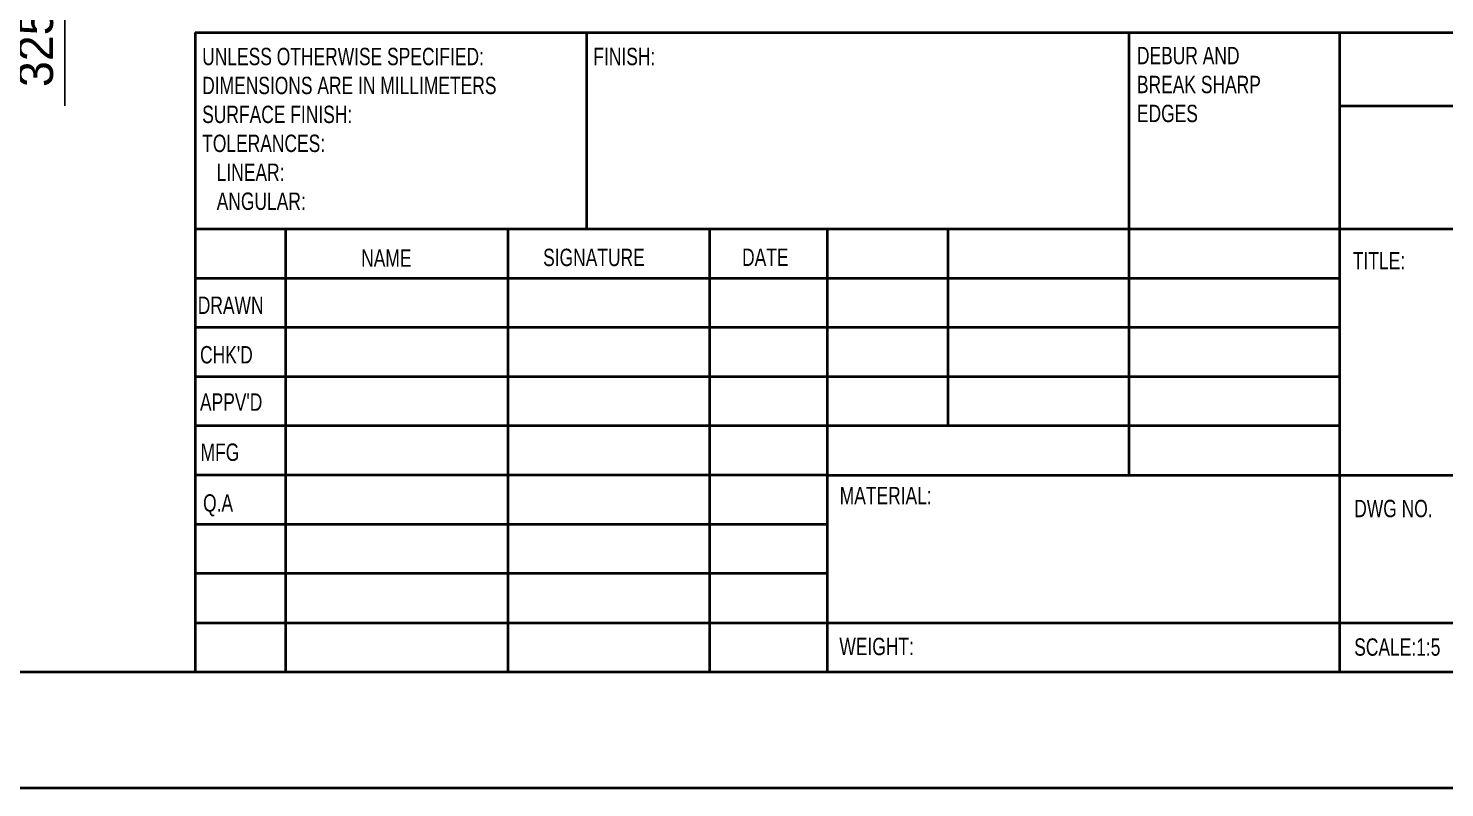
# Model space of a CAD drawing. Header units: millimetres. Extents: x -64 to 530, y -86 to 334.
# Drawn here: x 318.4 to 440.7, y -85.9 to -20.3 of the extents above; entities that cross this region are included whole.
import ezdxf

# ---------------------------------------------------------------- set-up
doc = ezdxf.new("R2010")
doc.units = ezdxf.units.MM
doc.header["$PDSIZE"] = -1
doc.styles.add('SLDTEXTSTYLE0', font='TXT', dxfattribs={"width": 0.75})
doc.dimstyles.new('ISO-25', dxfattribs={"dimtxt": 2.5, "dimasz": 2.5, "dimexe": 1.25, "dimexo": 0.625, "dimtad": 1, "dimtxsty": 'Standard', "dimcen": 2.5, "dimadec": 0, "dimazin": 0, "dimtfac": 1, "dimtmove": 0, "dimatfit": 3, "dimfxl": 0, "dimarcsym": 0})

# ---------------------------------------------------------------- blocks, each defined once
blk = doc.blocks.new('SW_NOTE_0')
at = {"color": 0, "linetype": 'Continuous', "lineweight": 0, "char_height": 1.5, "attachment_point": 1, "style": 'SLDTEXTSTYLE0'}
for s, insert in [('DEBUR AND ', (0, 1.93)), ('BREAK SHARP ', (0, -0.57)), ('EDGES', (0, -3.07))]:
    blk.add_mtext(s, dxfattribs=dict(at, insert=insert))
blk = doc.blocks.new('SW_NOTE_1')
at = {"color": 0, "linetype": 'Continuous', "lineweight": 0, "char_height": 1.5, "attachment_point": 1, "style": 'SLDTEXTSTYLE0'}
for s, insert in [('UNLESS OTHERWISE SPECIFIED:', (0, 1.93)), ('DIMENSIONS ARE IN MILLIMETERS', (0, -0.57)), ('SURFACE FINISH:', (0, -3.07)), ('TOLERANCES:', (0, -5.57)), ('   LINEAR:', (0, -8.07)), ('   ANGULAR:', (0, -10.57))]:
    blk.add_mtext(s, dxfattribs=dict(at, insert=insert))
blk = doc.blocks.new('*D109')
at = {"color": 0, "lineweight": -2}
for p, q in [((325.92, 34.77), (325.92, -3.01)), ((325.92, -3.01), (321.54, -7.01)), ((321.54, -7.01), (321.54, -27.01))]:
    blk.add_line(p, q, dxfattribs=at)
at = {"layer": 'Defpoints', "color": 0}
for p in [(325.92, 35.27), (0, 0), (321.54, -11.01)]:
    blk.add_point(p, dxfattribs=at)
at = {"color": 0, "insert": (319.29, -19.26), "char_height": 3, "attachment_point": 5, "rotation": 90}
blk.add_mtext('325,92', dxfattribs=at)

msp = doc.modelspace()

# ---------------------------------------------------------------- linework, layer by layer
at = {"color": 7, "linetype": 'Continuous', "lineweight": 40}
for p, q in [((332.797, -20.68), (519.997, -20.68)), ((332.797, -20.68), (332.797, -75.93)), ((366.597, -37.68), (366.597, -20.68)), ((413.397, -20.68), (413.397, -58.93)), ((431.597, -20.68), (431.597, -75.93)), ((519.997, -27.055), (431.597, -27.055)), ((519.997, -37.68), (332.797, -37.68)), ((340.597, -37.68), (340.597, -75.93)), ((359.788, -37.68), (359.788, -75.93)), ((377.196, -37.68), (377.196, -75.93)), ((387.397, -75.93), (387.397, -37.68)), ((397.797, -54.68), (397.797, -37.68)), ((431.597, -41.93), (332.797, -41.93)), ((431.597, -46.18), (332.797, -46.18)), ((431.597, -50.43), (332.797, -50.43)), ((431.597, -54.68), (332.797, -54.68)), ((387.397, -58.93), (332.797, -58.93)), ((387.397, -58.93), (519.997, -58.93)), ((387.397, -63.18), (332.797, -63.18)), ((387.397, -67.43), (332.797, -67.43)), ((332.797, -71.68), (519.997, -71.68)), ((-39.003, -75.93), (519.997, -75.93)), ((-64.003, -85.93), (529.997, -85.93))]:
    msp.add_line(p, q, dxfattribs=at)

# ---------------------------------------------------------------- block references
at = {"color": 7, "linetype": 'Continuous', "lineweight": 0}
for name, p in [('SW_NOTE_1', (333.391, -23.943)), ('SW_NOTE_0', (414.107, -23.861))]:
    msp.add_blockref(name, p, dxfattribs=at)

# ---------------------------------------------------------------- texts
at = {"color": 7, "linetype": 'Continuous', "lineweight": 0, "attachment_point": 1, "style": 'SLDTEXTSTYLE0'}
for s, insert, char_height in [('FINISH:', (367.169, -22.011), 1.5), ('NAME', (347.12, -39.429), 1.5), ('SIGNATURE', (362.831, -39.368), 1.5), ('DATE', (380.012, -39.354), 1.5), ('TITLE:', (432.754, -39.652), 1.5), ('DRAWN', (333.01, -43.5), 1.5), ("CHK'D", (333.208, -47.776), 1.5), ("APPV'D", (333.199, -51.866), 1.5), ('MFG', (333.253, -56.196), 1.5), ('Q.A', (333.467, -60.581), 1.5), ('MATERIAL:', (388.443, -59.944), 1.5), ('DWG NO.', (432.871, -61.062), 1.5), ('WEIGHT: ', (388.415, -72.981), 1.4986), ('SCALE:1:5', (432.871, -73.03), 1.5)]:
    msp.add_mtext(s, dxfattribs=dict(at, insert=insert, char_height=char_height))

# ---------------------------------------------------------------- dimensions: what is measured, and where the dimension line sits
dim = msp.add_ordinate_dim(feature_location=(325.92, 35.27), offset=(-4.385, -46.276), dtype=1, origin=(0, 0), dimstyle='ISO-25', override={"dimtxt": 3, "dimasz": 2, "dimexe": 0.5, "dimexo": 0.5, "dimgap": 0.5, "dimzin": 0, "dimadec": 2, "dimtzin": 0})
dim.commit()
dim.dimension.update_dxf_attribs({"geometry": '*D109', "text_midpoint": (319.285, -19.256)})

doc.saveas('drawing.dxf')
